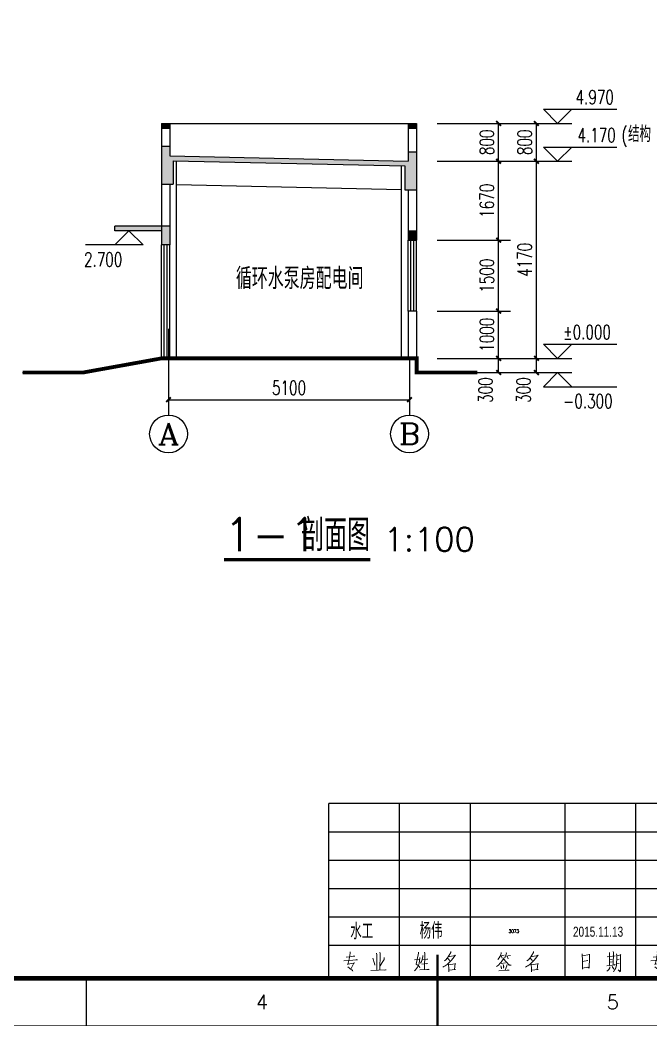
# Model space of a CAD drawing. Header units: millimetres. Extents: x 272502 to 382320, y 153465 to 264763.
# Drawn here: x 307291 to 320637, y 153465 to 174761 of the extents above; entities that cross this region are included whole.
import ezdxf
from ezdxf.enums import TextEntityAlignment as Align

# ---------------------------------------------------------------- set-up
doc = ezdxf.new("R2010")
doc.units = ezdxf.units.MM
doc.header["$LTSCALE"] = 1000
doc.layers.get('0').update_dxf_attribs({"color": 8})
doc.layers.get('DEFPOINTS').update_dxf_attribs({"color": 8})
for name, color, linetype in [('ACS_PFG_FL', 8, 'Continuous'), ('AXIS', 8, 'Continuous'), ('AXIS_TEXT', 8, 'Continuous'), ('DIM_ELEV', 8, 'Continuous'), ('DIM_SYMB', 8, 'Continuous'), ('HQ1', 8, 'Continuous'), ('HQ2', 8, 'Continuous'), ('PUB_DIM', 8, 'Continuous'), ('PUB_TEXT', 8, 'Continuous'), ('WALL', 8, 'Continuous')]:
    doc.layers.add(name, color=color, linetype=linetype)
doc.styles.add('_TCH_AXIS', font='COMPLEX', dxfattribs={"bigfont": 'GBCBIG'})
doc.styles.add('_TCH_DIM', font='SIMPLEX', dxfattribs={"bigfont": 'GBCBIG'})
doc.styles.add('_TCH_DIM_T3', font='SIMPLEX', dxfattribs={"width": 0.705882, "bigfont": 'GBCBIG'})
doc.styles.add('HZ', font='geditxt.shx', dxfattribs={"width": 0.75, "bigfont": 'hzfs_1.shx'})
doc.styles.add('HZTXT', font='haiwenrs.shx', dxfattribs={"bigfont": 'haiwenhz.shx'})
doc.styles.get("Standard").update_dxf_attribs({"font": 'txt', "bigfont": 'gbcbig.shx'})
doc.dimstyles.new('_TCH_ARCH&&100', dxfattribs={"dimtxt": 297.5, "dimasz": 100, "dimexe": 250, "dimexo": 300, "dimgap": 100, "dimtad": 1, "dimdec": 0, "dimzin": 0, "dimdsep": 46, "dimtxsty": '_TCH_DIM_T3', "dimblk": 'ARCHTICK', "dimcen": 0.09, "dimclrt": 7, "dimazin": 2, "dimtfac": 1, "dimtdec": 0, "dimtix": 1, "dimtmove": 2, "dimatfit": 3, "dimfxl": 0, "dimtolj": 1, "dimtzin": 0, "dimarcsym": 0})

# ---------------------------------------------------------------- blocks, each defined once
blk = doc.blocks.new('GEDI_WK_A2')
at = {"color": 3}
for p, q in [((222.75, 0), (222.75, 10)), ((297, 0), (297, 10))]:
    blk.add_line(p, q, dxfattribs=at)
for points, const_width in [([(0, 0), (594, 0), (594, 420), (0, 420)], 0.1), ([(25, 10), (584, 10), (584, 410), (25, 410)], 1)]:
    blk.add_lwpolyline(points, close=True, dxfattribs=dict(at, const_width=const_width))
at = {"color": 3, "const_width": 0.5}
blk.add_lwpolyline([(297, 0), (297, 15)], dxfattribs=at)
at = {"color": 3}
for s, p in [('4', (259.88, 5)), ('5', (334.12, 5))]:
    blk.add_text(s, height=3, dxfattribs=at).set_placement(p, align=Align.MIDDLE)
blk = doc.blocks.new('GEDI_HQ2_2012')
at = {"layer": 'HQ2', "color": 2}
for p, q in [((0, 37), (-65, 37)), ((-65, 0), (-65, 37)), ((-50, 0), (-50, 37)), ((-35, 0), (-35, 37)), ((-15, 0), (-15, 37)), ((0, 0), (0, 37)), ((-65, 31), (0, 31)), ((-65, 25), (0, 25)), ((-65, 19), (0, 19)), ((-65, 13), (0, 13)), ((-65, 7), (0, 7)), ((0, 0), (0, 7)), ((-65, 0), (0, 0))]:
    blk.add_line(p, q, dxfattribs=at)
at = {"layer": 'HQ2', "color": 7, "lineweight": 0}
for points in [[(-61.32, 4.51), (-59.5, 4.74), (-59.61, 4.74), (-59.81, 4.67)], [(-60.48, 5.59), (-60.45, 5.32), (-60.68, 4.06), (-60.94, 2.94), (-61, 3), (-59.61, 3.24), (-59.64, 3.34), (-60.33, 1.98)], [(-55.7, 4.3), (-55.3, 3.17), (-55.24, 2.8)], [(-54.89, 5.32), (-54.83, 5.02), (-54.83, 1.71)], [(-54.16, 5.56), (-54.1, 5.29), (-54.16, 1.74)], [(-53.24, 4.44), (-53.3, 3.99), (-53.67, 3.34), (-54.13, 2.66)], [(-45.7, 4.4), (-45.7, 4.26), (-45.81, 3.69), (-45.9, 3.24), (-45.95, 2.94), (-46.07, 2.69), (-46.25, 2.39), (-46.42, 2.12), (-46.62, 1.84), (-46.85, 1.57)], [(-46.04, 5.53), (-46.04, 5.36), (-46.48, 3), (-46.3, 2.9), (-46.1, 2.73), (-45.92, 2.59), (-45.78, 2.42), (-45.7, 2.25)], [(-45.12, 4.88), (-45.12, 4.64), (-45.26, 3.99), (-45.4, 3.58), (-45.58, 3.21)], [(-44.71, 5.53), (-44.68, 5.32), (-44.74, 1.88)], [(-39.56, 4.64), (-39.47, 4.61), (-38.17, 4.84), (-38.25, 4.91), (-38.49, 4.57), (-38.74, 4.2), (-39.01, 3.89), (-39.3, 3.58), (-39.62, 3.27), (-39.96, 2.97), (-40.34, 2.69), (-40.4, 2.66), (-40.63, 2.52), (-40.86, 2.36)], [(-39.15, 5.7), (-39.18, 5.46), (-39.53, 4.91), (-39.73, 4.57), (-39.96, 4.26), (-40.25, 3.92), (-40.54, 3.69)], [(-39.88, 4.26), (-39.82, 4.23), (-39.5, 3.92), (-39.47, 3.75), (-39.59, 3.99)], [(-27.95, 4.37), (-27.98, 4.2), (-28.44, 3.58), (-28.47, 3.51), (-28.7, 3.21), (-29.11, 2.83), (-29.31, 2.66), (-29.51, 2.49)], [(-28.5, 5.49), (-28.53, 5.26), (-28.76, 4.74), (-28.96, 4.33), (-29.2, 3.99)], [(-28.73, 4.81), (-27.89, 4.91)], [(-28.53, 4.78), (-28.33, 4.26)], [(-27.43, 5.49), (-27.4, 5.32), (-27.75, 4.37)], [(-27.6, 4.71), (-26.56, 4.88)], [(-27.28, 4.67), (-27.02, 4.13)], [(-22.07, 4.64), (-21.98, 4.61), (-20.68, 4.84), (-20.76, 4.91), (-20.99, 4.57), (-21.26, 4.2), (-21.52, 3.89), (-21.81, 3.58), (-22.12, 3.27), (-22.47, 2.97), (-22.85, 2.69), (-22.91, 2.66), (-23.14, 2.52), (-23.37, 2.36)], [(-21.66, 5.7), (-21.69, 5.46), (-22.04, 4.91), (-22.24, 4.57), (-22.47, 4.26), (-22.76, 3.92), (-23.05, 3.69)], [(-22.39, 4.26), (-22.33, 4.23), (-22.01, 3.92), (-21.98, 3.75), (-22.1, 3.99)], [(-11.41, 5.19), (-11.35, 4.84), (-11.32, 4.09), (-11.29, 3.31), (-11.29, 3.21), (-11.29, 2.66), (-11.29, 1.94), (-11.29, 2.18), (-10.17, 2.39), (-9.93, 2.15), (-9.87, 2.46), (-9.87, 2.87), (-9.84, 3.65), (-9.82, 4.47), (-9.82, 5.15), (-9.79, 5.05), (-11.32, 4.81)], [(-6.08, 4.57), (-4.37, 4.78)], [(-5.62, 5.49), (-5.56, 5.29), (-5.56, 2.73)], [(-4.8, 5.7), (-4.75, 5.49), (-4.83, 2.83)], [(-4.14, 5.22), (-4.05, 4.84), (-4.05, 4.09), (-4.08, 3.27), (-4.14, 2.76), (-4.28, 2.22), (-4.46, 1.88), (-4.78, 1.37)], [(-4.05, 4.81), (-3.18, 4.98), (-3.27, 5.08), (-3.27, 4.03), (-3.27, 3.96), (-3.24, 2.42), (-3.27, 1.84), (-3.3, 1.5), (-3.33, 1.4), (-3.76, 1.84), (-3.36, 1.54)], [(-61.84, 3.75), (-58.95, 3.96), (-59.09, 3.99), (-59.26, 3.96)], [(-60.97, 2.42), (-60.62, 2.15), (-60.39, 1.98), (-60.13, 1.81), (-59.99, 1.67), (-59.9, 1.5)], [(-46.82, 3.96), (-45.72, 4.09)], [(-45.29, 3), (-44.07, 3.17), (-44.22, 3.17), (-44.36, 3.11)], [(-45.17, 3.96), (-44.02, 4.06), (-44.1, 4.09), (-44.27, 4.06)], [(-39.73, 3.04), (-39.67, 2.94), (-39.62, 2.08), (-39.59, 1.98), (-39.59, 1.37), (-39.62, 1.64), (-39.62, 1.74), (-38.19, 1.91), (-38.22, 1.91), (-38.37, 1.91), (-38.22, 3.17), (-38.17, 3.11), (-38.25, 3.07), (-39.64, 2.87)], [(-28.62, 2.66), (-28.47, 2.22), (-28.47, 2.01), (-28.5, 2.29)], [(-27.57, 3.27), (-28.5, 3.14)], [(-28.07, 2.94), (-27.95, 2.42), (-28.01, 2.15), (-28.01, 2.52)], [(-28.01, 4.13), (-26.85, 2.83), (-26.38, 2.83), (-26.85, 2.87), (-27.08, 3.11)], [(-27.34, 2.9), (-27.34, 2.66), (-27.69, 1.71)], [(-22.24, 3.04), (-22.18, 2.94), (-22.12, 2.08), (-22.1, 1.98), (-22.1, 1.37), (-22.12, 1.64), (-22.12, 1.74), (-20.71, 1.91), (-20.74, 1.91), (-20.88, 1.91), (-20.74, 3.17), (-20.68, 3.11), (-20.76, 3.07), (-22.15, 2.87)], [(-11.29, 3.58), (-10.17, 3.79), (-10.28, 3.82), (-10.54, 3.69)], [(-6.17, 2.63), (-4.37, 2.9), (-4.46, 2.94), (-4.57, 2.83)], [(-5.5, 2.42), (-5.53, 2.25), (-5.76, 1.91), (-5.97, 1.67), (-6.17, 1.5)], [(-5.53, 3.99), (-5.01, 4.09)], [(-5.5, 3.41), (-5.04, 3.51)], [(-5.04, 2.52), (-4.72, 2.12), (-4.72, 1.94), (-4.83, 2.25)], [(-4.08, 3.07), (-4.02, 3.07), (-3.56, 3.17)], [(-4.02, 3.96), (-3.53, 4.06)], [(-56.1, 1.64), (-52.83, 1.81), (-52.98, 1.84), (-53.3, 1.77)], [(-45.75, 1.81), (-43.72, 1.91), (-43.93, 1.94), (-44.27, 1.88)], [(-28.99, 1.61), (-26.79, 1.77), (-26.93, 1.77), (-27.25, 1.74)]]:
    blk.add_lwpolyline(points, dxfattribs=at)
blk.add_text('112233', height=0.0001).set_placement((-22.1, 1.74))
blk = doc.blocks.new('GEDI_HQ1_2012')
at = {"layer": 'HQ1', "color": 2}
for p, q in [((0, 37), (-65, 37)), ((-65, 0), (-65, 37)), ((-50, 0), (-50, 37)), ((-35, 0), (-35, 37)), ((-15, 0), (-15, 37)), ((0, 0), (0, 37)), ((-65, 31), (0, 31)), ((-65, 25), (0, 25)), ((-65, 19), (0, 19)), ((-65, 13), (0, 13)), ((-65, 7), (0, 7)), ((0, 0), (0, 7)), ((-65, 0), (0, 0))]:
    blk.add_line(p, q, dxfattribs=at)
at = {"layer": 'HQ1', "color": 7, "lineweight": 0}
for points in [[(-61.32, 4.51), (-59.5, 4.74), (-59.61, 4.74), (-59.81, 4.67)], [(-60.48, 5.59), (-60.45, 5.32), (-60.68, 4.06), (-60.94, 2.94), (-61, 3), (-59.61, 3.24), (-59.64, 3.34), (-60.33, 1.98)], [(-55.7, 4.3), (-55.3, 3.17), (-55.24, 2.8)], [(-54.89, 5.32), (-54.83, 5.02), (-54.83, 1.71)], [(-54.16, 5.56), (-54.1, 5.29), (-54.16, 1.74)], [(-53.24, 4.44), (-53.3, 3.99), (-53.67, 3.34), (-54.13, 2.66)], [(-45.7, 4.4), (-45.7, 4.26), (-45.81, 3.69), (-45.9, 3.24), (-45.95, 2.94), (-46.07, 2.69), (-46.25, 2.39), (-46.42, 2.12), (-46.62, 1.84), (-46.85, 1.57)], [(-46.04, 5.53), (-46.04, 5.36), (-46.48, 3), (-46.3, 2.9), (-46.1, 2.73), (-45.92, 2.59), (-45.78, 2.42), (-45.7, 2.25)], [(-45.12, 4.88), (-45.12, 4.64), (-45.26, 3.99), (-45.4, 3.58), (-45.58, 3.21)], [(-44.71, 5.53), (-44.68, 5.32), (-44.74, 1.88)], [(-39.56, 4.64), (-39.47, 4.61), (-38.17, 4.84), (-38.25, 4.91), (-38.49, 4.57), (-38.74, 4.2), (-39.01, 3.89), (-39.3, 3.58), (-39.62, 3.27), (-39.96, 2.97), (-40.34, 2.69), (-40.4, 2.66), (-40.63, 2.52), (-40.86, 2.36)], [(-39.15, 5.7), (-39.18, 5.46), (-39.53, 4.91), (-39.73, 4.57), (-39.96, 4.26), (-40.25, 3.92), (-40.54, 3.69)], [(-39.88, 4.26), (-39.82, 4.23), (-39.5, 3.92), (-39.47, 3.75), (-39.59, 3.99)], [(-27.95, 4.37), (-27.98, 4.2), (-28.44, 3.58), (-28.47, 3.51), (-28.7, 3.21), (-29.11, 2.83), (-29.31, 2.66), (-29.51, 2.49)], [(-28.5, 5.49), (-28.53, 5.26), (-28.76, 4.74), (-28.96, 4.33), (-29.2, 3.99)], [(-28.73, 4.81), (-27.89, 4.91)], [(-28.53, 4.78), (-28.33, 4.26)], [(-27.43, 5.49), (-27.4, 5.32), (-27.75, 4.37)], [(-27.6, 4.71), (-26.56, 4.88)], [(-27.28, 4.67), (-27.02, 4.13)], [(-22.07, 4.64), (-21.98, 4.61), (-20.68, 4.84), (-20.76, 4.91), (-20.99, 4.57), (-21.26, 4.2), (-21.52, 3.89), (-21.81, 3.58), (-22.12, 3.27), (-22.47, 2.97), (-22.85, 2.69), (-22.91, 2.66), (-23.14, 2.52), (-23.37, 2.36)], [(-21.66, 5.7), (-21.69, 5.46), (-22.04, 4.91), (-22.24, 4.57), (-22.47, 4.26), (-22.76, 3.92), (-23.05, 3.69)], [(-22.39, 4.26), (-22.33, 4.23), (-22.01, 3.92), (-21.98, 3.75), (-22.1, 3.99)], [(-11.41, 5.19), (-11.35, 4.84), (-11.32, 4.09), (-11.29, 3.31), (-11.29, 3.21), (-11.29, 2.66), (-11.29, 1.94), (-11.29, 2.18), (-10.17, 2.39), (-9.93, 2.15), (-9.87, 2.46), (-9.87, 2.87), (-9.84, 3.65), (-9.82, 4.47), (-9.82, 5.15), (-9.79, 5.05), (-11.32, 4.81)], [(-6.08, 4.57), (-4.37, 4.78)], [(-5.62, 5.49), (-5.56, 5.29), (-5.56, 2.73)], [(-4.8, 5.7), (-4.75, 5.49), (-4.83, 2.83)], [(-4.14, 5.22), (-4.05, 4.84), (-4.05, 4.09), (-4.08, 3.27), (-4.14, 2.76), (-4.28, 2.22), (-4.46, 1.88), (-4.78, 1.37)], [(-4.05, 4.81), (-3.18, 4.98), (-3.27, 5.08), (-3.27, 4.03), (-3.27, 3.96), (-3.24, 2.42), (-3.27, 1.84), (-3.3, 1.5), (-3.33, 1.4), (-3.76, 1.84), (-3.36, 1.54)], [(-61.84, 3.75), (-58.95, 3.96), (-59.09, 3.99), (-59.26, 3.96)], [(-60.97, 2.42), (-60.62, 2.15), (-60.39, 1.98), (-60.13, 1.81), (-59.99, 1.67), (-59.9, 1.5)], [(-46.82, 3.96), (-45.72, 4.09)], [(-45.29, 3), (-44.07, 3.17), (-44.22, 3.17), (-44.36, 3.11)], [(-45.17, 3.96), (-44.02, 4.06), (-44.1, 4.09), (-44.27, 4.06)], [(-39.73, 3.04), (-39.67, 2.94), (-39.62, 2.08), (-39.59, 1.98), (-39.59, 1.37), (-39.62, 1.64), (-39.62, 1.74), (-38.19, 1.91), (-38.22, 1.91), (-38.37, 1.91), (-38.22, 3.17), (-38.17, 3.11), (-38.25, 3.07), (-39.64, 2.87)], [(-28.62, 2.66), (-28.47, 2.22), (-28.47, 2.01), (-28.5, 2.29)], [(-27.57, 3.27), (-28.5, 3.14)], [(-28.07, 2.94), (-27.95, 2.42), (-28.01, 2.15), (-28.01, 2.52)], [(-28.01, 4.13), (-26.85, 2.83), (-26.38, 2.83), (-26.85, 2.87), (-27.08, 3.11)], [(-27.34, 2.9), (-27.34, 2.66), (-27.69, 1.71)], [(-22.24, 3.04), (-22.18, 2.94), (-22.12, 2.08), (-22.1, 1.98), (-22.1, 1.37), (-22.12, 1.64), (-22.12, 1.74), (-20.71, 1.91), (-20.74, 1.91), (-20.88, 1.91), (-20.74, 3.17), (-20.68, 3.11), (-20.76, 3.07), (-22.15, 2.87)], [(-11.29, 3.58), (-10.17, 3.79), (-10.28, 3.82), (-10.54, 3.69)], [(-6.17, 2.63), (-4.37, 2.9), (-4.46, 2.94), (-4.57, 2.83)], [(-5.5, 2.42), (-5.53, 2.25), (-5.76, 1.91), (-5.97, 1.67), (-6.17, 1.5)], [(-5.53, 3.99), (-5.01, 4.09)], [(-5.5, 3.41), (-5.04, 3.51)], [(-5.04, 2.52), (-4.72, 2.12), (-4.72, 1.94), (-4.83, 2.25)], [(-4.08, 3.07), (-4.02, 3.07), (-3.56, 3.17)], [(-4.02, 3.96), (-3.53, 4.06)], [(-56.1, 1.64), (-52.83, 1.81), (-52.98, 1.84), (-53.3, 1.77)], [(-45.75, 1.81), (-43.72, 1.91), (-43.93, 1.94), (-44.27, 1.88)], [(-28.99, 1.61), (-26.79, 1.77), (-26.93, 1.77), (-27.25, 1.74)]]:
    blk.add_lwpolyline(points, dxfattribs=at)
blk.add_text('223344', height=0.0001).set_placement((-22.1, 1.74))
blk = doc.blocks.new('_ArchTick')
at = {"color": 0, "linetype": 'ByBlock', "const_width": 0.4}
blk.add_lwpolyline([(-0.5, -0.5), (0.5, 0.5)], dxfattribs=at)
blk = doc.blocks.new('*D48')
at = {"layer": 'DEFPOINTS', "color": 0, "transparency": 16777216}
for p in [(315813, 167606), (317415, 167606), (315813, 167306)]:
    blk.add_point(p, dxfattribs=at)
at = {"layer": 'PUB_DIM', "color": 0, "lineweight": -2, "transparency": 16777216}
for p, q in [((316113, 167606), (317665, 167606)), ((317415, 167306), (317415, 167606)), ((316113, 167306), (317665, 167306))]:
    blk.add_line(p, q, dxfattribs=at)
at = {"layer": 'PUB_DIM', "color": 0, "lineweight": -2, "transparency": 16777216, "xscale": 100, "yscale": 100, "zscale": 100}
for p, rotation in [((317415, 167606), 90), ((317415, 167306), 270)]:
    blk.add_blockref('_ArchTick', p, dxfattribs=dict(at, rotation=rotation))
at = {"layer": 'PUB_DIM', "color": 7, "transparency": 16777216, "insert": (317140, 166936), "char_height": 297.5, "attachment_point": 5, "rotation": 90, "style": '_TCH_DIM_T3'}
blk.add_mtext('\\A1;300', dxfattribs=at)
blk = doc.blocks.new('*D49')
at = {"layer": 'DEFPOINTS', "color": 0, "transparency": 16777216}
for p in [(315813, 168606), (317415, 168606), (315813, 167606)]:
    blk.add_point(p, dxfattribs=at)
at = {"layer": 'PUB_DIM', "color": 0, "lineweight": -2, "transparency": 16777216}
for p, q in [((316113, 168606), (317665, 168606)), ((317415, 167606), (317415, 168606)), ((316113, 167606), (317665, 167606))]:
    blk.add_line(p, q, dxfattribs=at)
at = {"layer": 'PUB_DIM', "color": 0, "lineweight": -2, "transparency": 16777216, "xscale": 100, "yscale": 100, "zscale": 100}
for p, rotation in [((317415, 168606), 90), ((317415, 167606), 270)]:
    blk.add_blockref('_ArchTick', p, dxfattribs=dict(at, rotation=rotation))
at = {"layer": 'PUB_DIM', "color": 7, "transparency": 16777216, "insert": (317167, 168106), "char_height": 297.5, "attachment_point": 5, "rotation": 90, "style": '_TCH_DIM_T3'}
blk.add_mtext('\\A1;1000', dxfattribs=at)
blk = doc.blocks.new('*D50')
at = {"layer": 'DEFPOINTS', "color": 0, "transparency": 16777216}
for p in [(315813, 170106), (317415, 170106), (315813, 168606)]:
    blk.add_point(p, dxfattribs=at)
at = {"layer": 'PUB_DIM', "color": 0, "lineweight": -2, "transparency": 16777216}
for p, q in [((316113, 170106), (317665, 170106)), ((317415, 168606), (317415, 170106)), ((316113, 168606), (317665, 168606))]:
    blk.add_line(p, q, dxfattribs=at)
at = {"layer": 'PUB_DIM', "color": 0, "lineweight": -2, "transparency": 16777216, "xscale": 100, "yscale": 100, "zscale": 100}
for p, rotation in [((317415, 170106), 90), ((317415, 168606), 270)]:
    blk.add_blockref('_ArchTick', p, dxfattribs=dict(at, rotation=rotation))
at = {"layer": 'PUB_DIM', "color": 7, "transparency": 16777216, "insert": (317167, 169356), "char_height": 297.5, "attachment_point": 5, "rotation": 90, "style": '_TCH_DIM_T3'}
blk.add_mtext('\\A1;1500', dxfattribs=at)
blk = doc.blocks.new('*D51')
at = {"layer": 'DEFPOINTS', "color": 0, "transparency": 16777216}
for p in [(315813, 171776), (317415, 171776), (315813, 170106)]:
    blk.add_point(p, dxfattribs=at)
at = {"layer": 'PUB_DIM', "color": 0, "lineweight": -2, "transparency": 16777216}
for p, q in [((316113, 171776), (317665, 171776)), ((317415, 170106), (317415, 171776)), ((316113, 170106), (317665, 170106))]:
    blk.add_line(p, q, dxfattribs=at)
at = {"layer": 'PUB_DIM', "color": 0, "lineweight": -2, "transparency": 16777216, "xscale": 100, "yscale": 100, "zscale": 100}
for p, rotation in [((317415, 171776), 90), ((317415, 170106), 270)]:
    blk.add_blockref('_ArchTick', p, dxfattribs=dict(at, rotation=rotation))
at = {"layer": 'PUB_DIM', "color": 7, "transparency": 16777216, "insert": (317167, 170941), "char_height": 297.5, "attachment_point": 5, "rotation": 90, "style": '_TCH_DIM_T3'}
blk.add_mtext('\\A1;1670', dxfattribs=at)
blk = doc.blocks.new('*D52')
at = {"layer": 'DEFPOINTS', "color": 0, "transparency": 16777216}
for p in [(315813, 172576), (317415, 172576), (315813, 171776)]:
    blk.add_point(p, dxfattribs=at)
at = {"layer": 'PUB_DIM', "color": 0, "lineweight": -2, "transparency": 16777216}
for p, q in [((316113, 172576), (317665, 172576)), ((317415, 171776), (317415, 172576)), ((316113, 171776), (317665, 171776))]:
    blk.add_line(p, q, dxfattribs=at)
at = {"layer": 'PUB_DIM', "color": 0, "lineweight": -2, "transparency": 16777216, "xscale": 100, "yscale": 100, "zscale": 100}
for p, rotation in [((317415, 172576), 90), ((317415, 171776), 270)]:
    blk.add_blockref('_ArchTick', p, dxfattribs=dict(at, rotation=rotation))
at = {"layer": 'PUB_DIM', "color": 7, "transparency": 16777216, "insert": (317167, 172176), "char_height": 297.5, "attachment_point": 5, "rotation": 90, "style": '_TCH_DIM_T3'}
blk.add_mtext('\\A1;800', dxfattribs=at)
blk = doc.blocks.new('*D53')
at = {"layer": 'DEFPOINTS', "color": 0, "transparency": 16777216}
for p in [(316613, 167606), (318215, 167606), (316613, 167306)]:
    blk.add_point(p, dxfattribs=at)
at = {"layer": 'PUB_DIM', "color": 0, "lineweight": -2, "transparency": 16777216}
for p, q in [((316913, 167606), (318465, 167606)), ((318215, 167306), (318215, 167606)), ((316913, 167306), (318465, 167306))]:
    blk.add_line(p, q, dxfattribs=at)
at = {"layer": 'PUB_DIM', "color": 0, "lineweight": -2, "transparency": 16777216, "xscale": 100, "yscale": 100, "zscale": 100}
for p, rotation in [((318215, 167606), 90), ((318215, 167306), 270)]:
    blk.add_blockref('_ArchTick', p, dxfattribs=dict(at, rotation=rotation))
at = {"layer": 'PUB_DIM', "color": 7, "transparency": 16777216, "insert": (317940, 166936), "char_height": 297.5, "attachment_point": 5, "rotation": 90, "style": '_TCH_DIM_T3'}
blk.add_mtext('\\A1;300', dxfattribs=at)
blk = doc.blocks.new('*D54')
at = {"layer": 'DEFPOINTS', "color": 0, "transparency": 16777216}
for p in [(316613, 171776), (318215, 171776), (316613, 167606)]:
    blk.add_point(p, dxfattribs=at)
at = {"layer": 'PUB_DIM', "color": 0, "lineweight": -2, "transparency": 16777216}
for p, q in [((316913, 171776), (318465, 171776)), ((318215, 167606), (318215, 171776)), ((316913, 167606), (318465, 167606))]:
    blk.add_line(p, q, dxfattribs=at)
at = {"layer": 'PUB_DIM', "color": 0, "lineweight": -2, "transparency": 16777216, "xscale": 100, "yscale": 100, "zscale": 100}
for p, rotation in [((318215, 171776), 90), ((318215, 167606), 270)]:
    blk.add_blockref('_ArchTick', p, dxfattribs=dict(at, rotation=rotation))
at = {"layer": 'PUB_DIM', "color": 7, "transparency": 16777216, "insert": (317967, 169691), "char_height": 297.5, "attachment_point": 5, "rotation": 90, "style": '_TCH_DIM_T3'}
blk.add_mtext('\\A1;4170', dxfattribs=at)
blk = doc.blocks.new('*D55')
at = {"layer": 'DEFPOINTS', "color": 0, "transparency": 16777216}
for p in [(316613, 172576), (318215, 172576), (316613, 171776)]:
    blk.add_point(p, dxfattribs=at)
at = {"layer": 'PUB_DIM', "color": 0, "lineweight": -2, "transparency": 16777216}
for p, q in [((316913, 172576), (318465, 172576)), ((318215, 171776), (318215, 172576)), ((316913, 171776), (318465, 171776))]:
    blk.add_line(p, q, dxfattribs=at)
at = {"layer": 'PUB_DIM', "color": 0, "lineweight": -2, "transparency": 16777216, "xscale": 100, "yscale": 100, "zscale": 100}
for p, rotation in [((318215, 172576), 90), ((318215, 171776), 270)]:
    blk.add_blockref('_ArchTick', p, dxfattribs=dict(at, rotation=rotation))
at = {"layer": 'PUB_DIM', "color": 7, "transparency": 16777216, "insert": (317967, 172176), "char_height": 297.5, "attachment_point": 5, "rotation": 90, "style": '_TCH_DIM_T3'}
blk.add_mtext('\\A1;800', dxfattribs=at)
blk = doc.blocks.new('*D56')
at = {"layer": 'AXIS', "color": 0, "lineweight": -2, "transparency": 16777216}
for p, q in [((310431, 166924), (310431, 166482)), ((315531, 166924), (315531, 166482)), ((310431, 166732), (315531, 166732))]:
    blk.add_line(p, q, dxfattribs=at)
at = {"layer": 'DEFPOINTS', "color": 0, "transparency": 16777216}
for p in [(310431, 167224), (315531, 167224), (315531, 166732)]:
    blk.add_point(p, dxfattribs=at)
at = {"layer": 'AXIS', "color": 0, "lineweight": -2, "transparency": 16777216, "xscale": 100, "yscale": 100, "zscale": 100, "rotation": 180}
blk.add_blockref('_ArchTick', (310431, 166732), dxfattribs=at)
at = {"layer": 'AXIS', "color": 0, "lineweight": -2, "transparency": 16777216, "xscale": 100, "yscale": 100, "zscale": 100}
blk.add_blockref('_ArchTick', (315531, 166732), dxfattribs=at)
at = {"layer": 'AXIS', "color": 7, "transparency": 16777216, "insert": (312981, 166981), "char_height": 297.5, "attachment_point": 5, "style": '_TCH_DIM_T3'}
blk.add_mtext('\\A1;5100', dxfattribs=at)

msp = doc.modelspace()

# ---------------------------------------------------------------- hatches: boundary and pattern name
h = msp.add_hatch(color=256)
h.paths.add_polyline_path([(310280.9, 170406.2), (309292.1, 170406.2), (309292.1, 170306.2), (310280.9, 170306.2)])
h.paths.add_polyline_path([(310460.9, 170406.2), (310280.9, 170406.2), (310280.9, 170306.2), (310280.9, 170006.2), (310460.9, 170006.2)])
msp.add_hatch(color=256).paths.add_polyline_path([(315680.9, 170106.2), (315680.9, 170306.2), (315500.9, 170306.2), (315500.9, 170106.2)])
at = {"layer": 'ACS_PFG_FL'}
for points in [[(310460.9, 172576.2), (310280.9, 172576.2), (310280.9, 172476.2), (310460.9, 172476.2)], [(315680.9, 172476.2), (315680.9, 172576.2), (315500.9, 172576.2), (315500.9, 172476.2)], [(315430.9, 171172.2), (315680.9, 171172.2), (315680.9, 171976.2), (315500.9, 171976.2), (315500.9, 171776.2), (310460.9, 171888.2), (310460.9, 172088.2), (310280.9, 172088.2), (310280.9, 171292), (310530.9, 171292), (310530.9, 171786.6), (315430.9, 171677.7)]]:
    msp.add_hatch(color=256, dxfattribs=at).paths.add_polyline_path(points)

# ---------------------------------------------------------------- linework, layer by layer
for p, q in [((310460.9, 172576.2), (315500.9, 172576.2)), ((310598, 167606.2), (310598, 171785.1)), ((315363.8, 167606.2), (315363.8, 171679.2)), ((310598, 171285.7), (315363.8, 171176.4))]:
    msp.add_line(p, q)
for p, q in [((310280.9, 167606.2), (310280.9, 170006.2)), ((310340.9, 167606.2), (310340.9, 170006.2)), ((310400.9, 167606.2), (310400.9, 170006.2)), ((310460.9, 167606.2), (310460.9, 170006.2)), ((315500.9, 168606.2), (315500.9, 170106.2)), ((315560.9, 168606.2), (315560.9, 170106.2)), ((315620.9, 168606.2), (315620.9, 170106.2)), ((315620.9, 168606.2), (315620.9, 170106.2)), ((315680.9, 168606.2), (315680.9, 170106.2))]:
    msp.add_line(p, q, dxfattribs=at)
at = {"layer": 'ACS_PFG_FL', "const_width": 80}
msp.add_lwpolyline([(307343, 167306.2), (308615.7, 167306.2), (310280.9, 167606.2), (315680.9, 167606.2), (315680.9, 167306.2), (316963.7, 167306.2)], dxfattribs=at)
at = {"layer": 'AXIS'}
for p, q in [((310430.9, 168234.6), (310430.9, 166408.1)), ((315530.9, 167600), (315530.9, 166408.1))]:
    msp.add_line(p, q, dxfattribs=at)
for centre in [(310430.9, 166008.1), (315530.9, 166008.1)]:
    msp.add_circle(centre, 400, dxfattribs=at)
at = {"layer": 'DIM_ELEV'}
for p, q in [((318663.2, 172576.2), (318363.2, 172876.2)), ((318363.2, 172876.2), (319914, 172876.2)), ((318663.2, 172576.2), (318963.2, 172876.2)), ((317963.2, 172576.2), (318963.2, 172576.2)), ((318663.2, 171776.2), (318363.2, 172076.2)), ((318363.2, 172076.2), (319914, 172076.2)), ((318663.2, 171776.2), (318963.2, 172076.2)), ((317963.2, 171776.2), (318963.2, 171776.2)), ((309592.9, 170306.2), (309292.9, 170006.2)), ((309592.9, 170306.2), (309892.9, 170006.2)), ((309892.9, 170006.2), (308672.9, 170006.2)), ((318663.2, 167606.2), (318363.2, 167906.2)), ((318363.2, 167906.2), (319914, 167906.2)), ((318663.2, 167606.2), (318963.2, 167906.2)), ((317963.2, 167606.2), (318963.2, 167606.2)), ((317963.2, 167306.2), (318963.2, 167306.2)), ((318663.2, 167306.2), (318363.2, 167006.2)), ((318663.2, 167306.2), (318963.2, 167006.2)), ((318363.2, 167006.2), (319914, 167006.2))]:
    msp.add_line(p, q, dxfattribs=at)
at = {"layer": 'DIM_SYMB', "const_width": 70}
msp.add_lwpolyline([(311603.6, 163351.1), (314702.5, 163351.1)], dxfattribs=at)
at = {"layer": 'WALL'}
for p, q in [((310280.9, 172576.2), (310460.9, 172576.2)), ((310280.9, 172576.2), (310280.9, 170006.2)), ((310460.9, 172576.2), (310460.9, 171888.2)), ((315500.9, 172576.2), (315680.9, 172576.2)), ((315500.9, 172576.2), (315500.9, 171776.2)), ((315680.9, 172576.2), (315680.9, 170106.2)), ((310280.9, 172476.2), (310460.9, 172476.2)), ((315500.9, 172476.2), (315680.9, 172476.2)), ((310460.9, 172088.2), (310280.9, 172088.2)), ((310460.9, 171888.2), (315500.9, 171776.2)), ((315500.9, 171976.2), (315680.9, 171976.2)), ((310530.9, 171786.6), (315430.9, 171677.7)), ((310530.9, 171786.6), (310530.9, 171292)), ((315430.9, 171677.7), (315430.9, 171172.2)), ((310280.9, 171292), (310530.9, 171292)), ((310460.9, 171292), (310460.9, 170006.2)), ((315430.9, 171172.2), (315680.9, 171172.2)), ((315500.9, 171172.2), (315500.9, 170106.2)), ((310280.9, 170406.2), (309292.1, 170406.2)), ((309292.1, 170306.2), (309292.1, 170406.2)), ((310460.9, 170406.2), (310280.9, 170406.2)), ((310280.9, 170306.2), (309292.1, 170306.2)), ((315500.9, 170306.2), (315680.9, 170306.2)), ((310460.9, 170006.2), (310280.9, 170006.2)), ((315500.9, 170106.2), (315680.9, 170106.2)), ((315500.9, 168606.2), (315500.9, 167606.2)), ((315680.9, 168606.2), (315500.9, 168606.2)), ((315680.9, 168606.2), (315680.9, 167306.2)), ((310280.9, 167606.2), (308615.7, 167306.2)), ((310460.9, 167606.2), (310280.9, 167606.2)), ((310460.9, 167606.2), (315500.9, 167606.2)), ((307343, 167306.2), (308615.7, 167306.2))]:
    msp.add_line(p, q, dxfattribs=at)

# ---------------------------------------------------------------- block references
at = {"xscale": 100, "yscale": 100, "zscale": 100}
for name, p in [('GEDI_WK_A2', (286421.1, 153490.5)), ('GEDI_HQ2_2012', (320321.1, 154490.5)), ('GEDI_HQ1_2012', (326821.1, 154490.5))]:
    msp.add_blockref(name, p, dxfattribs=at)

# ---------------------------------------------------------------- texts
at = {"layer": 'AXIS_TEXT', "style": '_TCH_AXIS'}
for s, width, p, p2 in [('A', 1.166667, (310204.6, 165781.8), (310657.2, 165781.8)), ('B', 1.235294, (315304.6, 165781.8), (315757.2, 165781.8))]:
    msp.add_text(s, height=452.5, dxfattribs=dict(at, width=width)).set_placement(p, p2, align=Align.FIT)
at = {"layer": 'PUB_DIM', "color": 0, "style": 'HZ', "width": 0.75}
msp.add_text('循环水泵房配电间', height=450, dxfattribs=at).set_placement((313205.8, 169317.3), align=Align.MIDDLE)
at = {"layer": 'PUB_TEXT'}
for s, height, style, width, p in [('4.970', 297.5, '_TCH_DIM', 0.705882, (319044, 172981.2)), ('(', 297.5, '_TCH_DIM', 0.705882, (320014, 172181.2)), ('4.170', 297.5, '_TCH_DIM', 0.705882, (319084, 172181.2)), ('2.700', 297.5, '_TCH_DIM', 0.705882, (308642.9, 169551.2)), ('%%P0.000', 297.5, '_TCH_DIM', 0.705882, (318784, 168011.2)), ('-0.300', 297.5, '_TCH_DIM', 0.705882, (318784, 166551.2)), ('3073', 75, 'HZ', 0.7, (317628.2, 155452.5))]:
    msp.add_text(s, height=height, dxfattribs=dict(at, style=style, width=width)).set_placement(p)
at = {"layer": 'PUB_TEXT', "style": '_TCH_DIM'}
msp.add_text('结构', height=337.59, dxfattribs=at).set_placement((320154, 172181.2))
at = {"layer": 'PUB_TEXT'}
for s, height, p in [('1-1', 700, (311603.6, 163528.4)), ('剖面图', 675.18, (313236.9, 163528.4)), ('1:100', 500, (314982.5, 163528.4))]:
    msp.add_text(s, height=height, dxfattribs=at).set_placement(p)
at = {"layer": 'PUB_TEXT', "color": 3, "style": 'HZTXT', "width": 0.75}
for s, height, p in [('水工', 340.2, (314277.2, 155318.5)), ('杨伟', 340.2, (315744.1, 155330)), ('2015.11.13', 211.68, (318988.9, 155372.1))]:
    msp.add_text(s, height=height, dxfattribs=at).set_placement(p)

# ---------------------------------------------------------------- dimensions: what is measured, and where the dimension line sits
at = {"layer": 'AXIS'}
dim = msp.add_aligned_dim(p1=(310430.9, 167223.7), p2=(315530.9, 167223.7), distance=-491.9, text='5100', dimstyle='_TCH_ARCH&&100', dxfattribs=at)
dim.commit()
dim.dimension.update_dxf_attribs({"geometry": '*D56', "text_midpoint": (312980.9, 166980.6)})
at = {"layer": 'PUB_DIM'}
for p1, p2, text, picture, middle in [((315813.3, 171776.2), (315813.3, 172576.2), '800', '*D52', (317166.5, 172176.2)), ((316613.3, 171776.2), (316613.3, 172576.2), '800', '*D55', (317966.5, 172176.2)), ((315813.3, 170106.2), (315813.3, 171776.2), '1670', '*D51', (317166.5, 170941.2)), ((316613.3, 167606.2), (316613.3, 171776.2), '4170', '*D54', (317966.5, 169691.2)), ((315813.3, 168606.2), (315813.3, 170106.2), '1500', '*D50', (317166.5, 169356.2)), ((315813.3, 167606.2), (315813.3, 168606.2), '1000', '*D49', (317166.5, 168106.2))]:
    dim = msp.add_aligned_dim(p1=p1, p2=p2, distance=-1602, text=text, dimstyle='_TCH_ARCH&&100', dxfattribs=at)
    dim.commit()
    dim.dimension.update_dxf_attribs({"geometry": picture, "text_midpoint": middle})
for base, p1, p2, picture, middle in [((317415.3, 167606.2), (315813.3, 167306.2), (315813.3, 167606.2), '*D48', (317140.3, 166936.2)), ((318215.3, 167606.2), (316613.3, 167306.2), (316613.3, 167606.2), '*D53', (317940.3, 166936.2))]:
    dim = msp.add_linear_dim(base=base, p1=p1, p2=p2, angle=90, text='300', dimstyle='_TCH_ARCH&&100', dxfattribs=at)
    dim.commit()
    dim.dimension.update_dxf_attribs({"geometry": picture, "text_midpoint": middle, "dimtype": 129})

doc.saveas('drawing.dxf')
